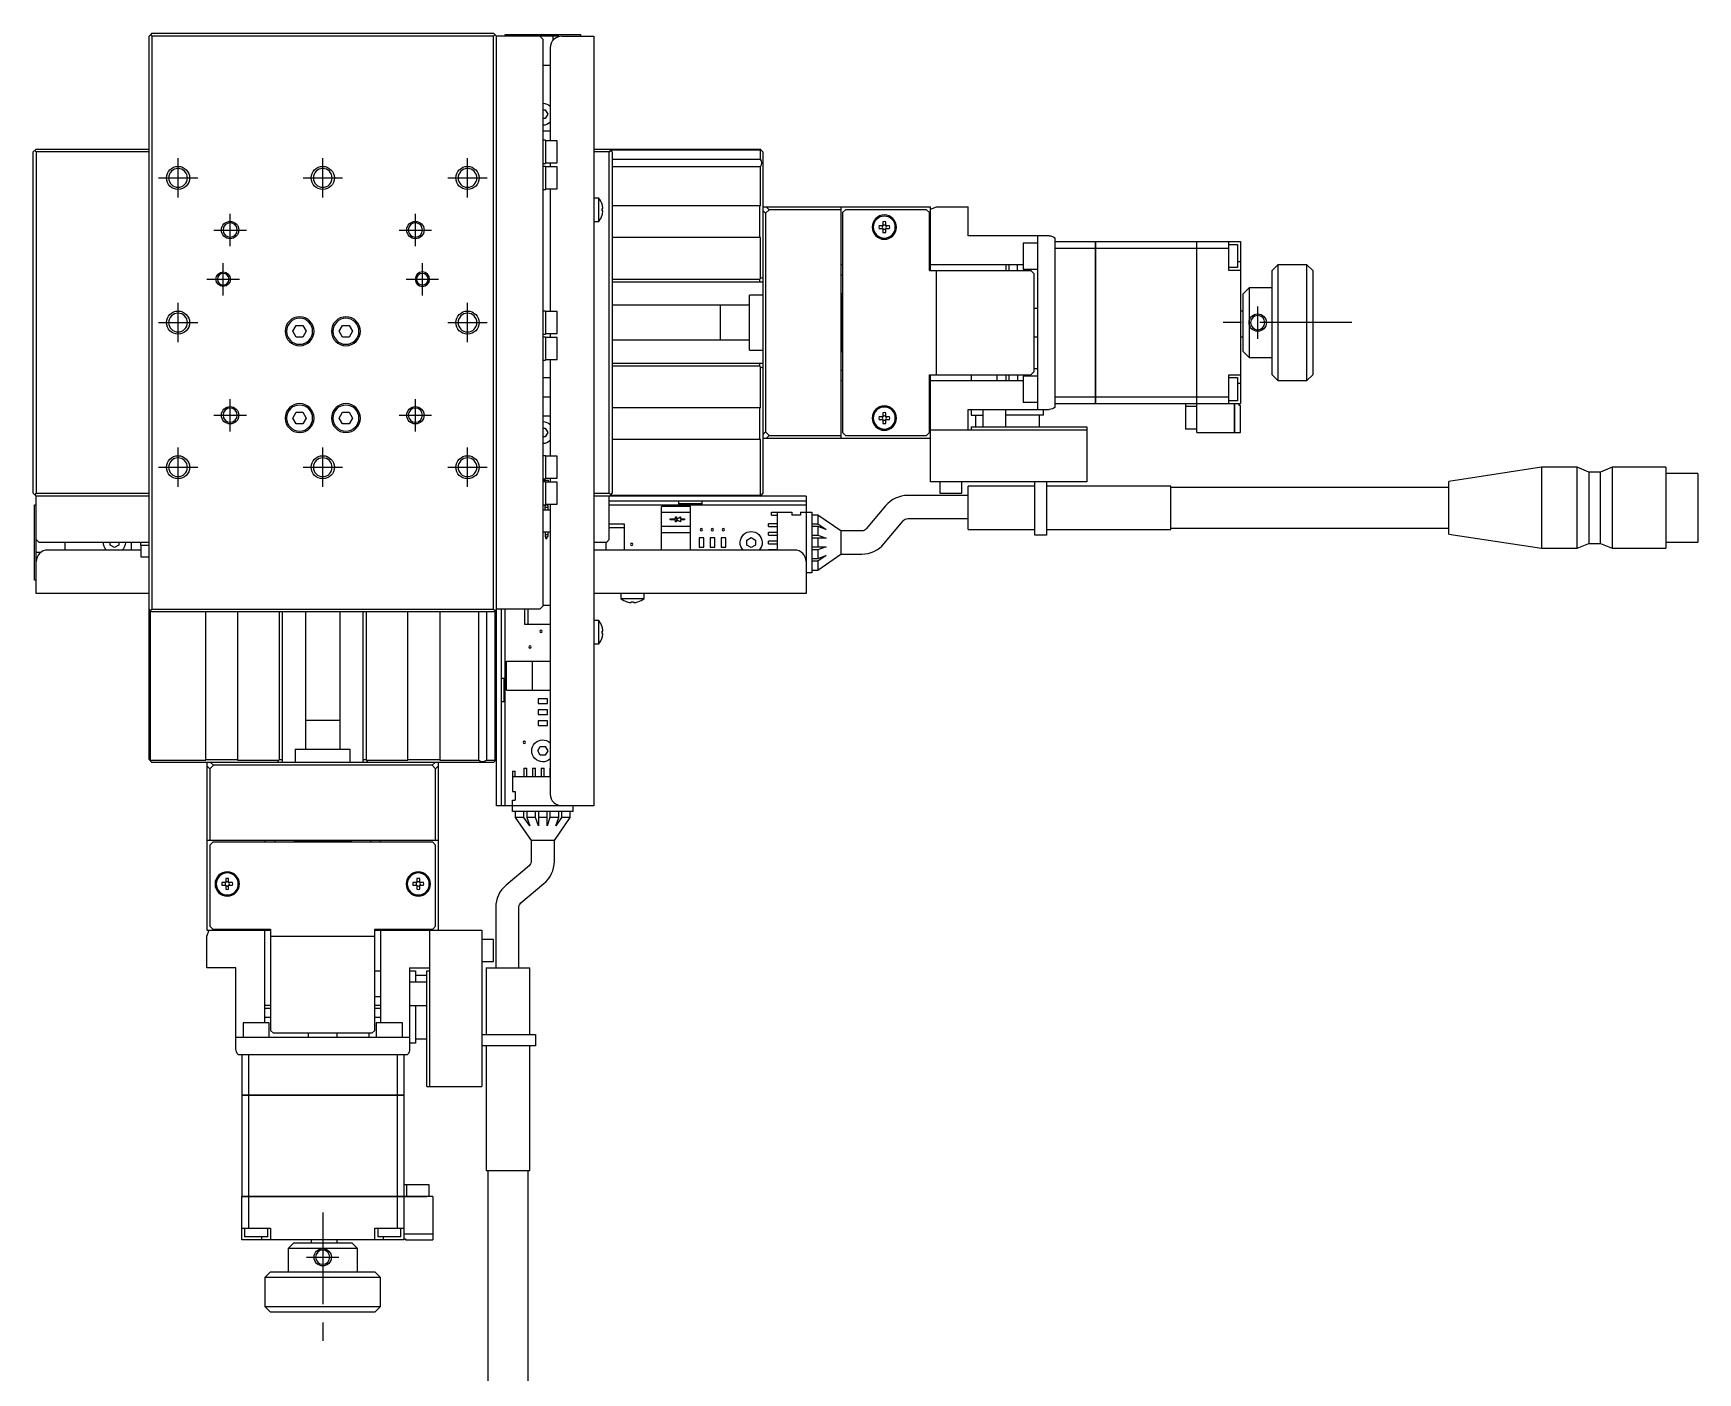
# Model space of a CAD drawing. Extents: x -3 to 453, y -8 to 381.
# Drawn here: x 165.9 to 453.4, y 149.7 to 381.2 of the extents above; entities that cross this region are included whole.
import ezdxf

# ---------------------------------------------------------------- set-up
doc = ezdxf.new("R2010")
doc.units = 0
doc.header["$LTSCALE"] = 0.5
doc.linetypes.add('CENTER', pattern=[50.8, 31.75, -6.35, 6.35, -6.35])
for name, color, linetype in [('MSM_CENTER', 1, 'CENTER'), ('MSM_CONTINUOUS', 7, 'CONTINUOUS'), ('MSM_NARROW', 5, 'CONTINUOUS')]:
    doc.layers.add(name, color=color, linetype=linetype)

msp = doc.modelspace()

# ---------------------------------------------------------------- linework, layer by layer
at = {"layer": 'MSM_CENTER'}
for p, q in [((190.87, 352.81), (190.87, 359.61)), ((215.87, 352.81), (215.87, 359.61)), ((240.87, 352.81), (240.87, 359.61)), ((187.47, 356.21), (194.27, 356.21)), ((212.47, 356.21), (219.27, 356.21)), ((237.47, 356.21), (244.27, 356.21)), ((199.87, 344.41), (199.87, 350.01)), ((231.87, 344.41), (231.87, 350.01)), ((197.07, 347.21), (202.67, 347.21)), ((229.07, 347.21), (234.67, 347.21)), ((198.67, 335.91), (198.67, 341.51)), ((233.07, 335.91), (233.07, 341.51)), ((195.87, 338.71), (201.47, 338.71)), ((230.27, 338.71), (235.87, 338.71)), ((190.87, 327.81), (190.87, 334.61)), ((240.87, 327.81), (240.87, 334.61)), ((377.37, 328.41), (377.37, 334.01)), ((187.47, 331.21), (194.27, 331.21)), ((237.47, 331.21), (244.27, 331.21)), ((393.62, 331.21), (368.62, 331.21)), ((199.87, 312.41), (199.87, 318.01)), ((231.87, 312.41), (231.87, 318.01)), ((197.07, 315.21), (202.67, 315.21)), ((229.07, 315.21), (234.67, 315.21)), ((190.87, 302.81), (190.87, 309.61)), ((215.87, 302.81), (215.87, 309.61)), ((240.87, 302.81), (240.87, 309.61)), ((187.47, 306.21), (194.27, 306.21)), ((212.47, 306.21), (219.27, 306.21)), ((237.47, 306.21), (244.27, 306.21)), ((215.87, 177.46), (215.87, 153.46)), ((213.07, 169.71), (218.67, 169.71))]:
    msp.add_line(p, q, dxfattribs=at)
at = {"layer": 'MSM_CONTINUOUS'}
for p, q in [((186.12, 380.96), (185.87, 380.71)), ((185.87, 255.71), (185.87, 380.71)), ((186.37, 381.21), (186.12, 380.96)), ((186.37, 380.71), (186.12, 380.96)), ((186.37, 381.21), (245.37, 381.21)), ((186.37, 380.71), (186.37, 281.71)), ((245.37, 380.71), (186.37, 380.71)), ((245.87, 380.71), (245.37, 381.21)), ((245.62, 380.96), (245.37, 380.71)), ((245.37, 281.71), (245.37, 380.71)), ((256.62, 380.71), (245.87, 380.71)), ((245.87, 247.71), (245.87, 380.71)), ((247.37, 380.71), (247.37, 381.01)), ((247.37, 381.01), (260.37, 381.01)), ((253.87, 380.21), (253.37, 380.71)), ((253.87, 380.21), (253.87, 282.21)), ((255.62, 380.71), (255.62, 379.97)), ((256.62, 380.63), (256.62, 380.71)), ((257.17, 380.71), (262.67, 380.71)), ((260.37, 381.01), (260.37, 380.71)), ((262.67, 380.71), (262.67, 247.71)), ((255.17, 378.71), (255.17, 362.61)), ((253.87, 375.71), (255.17, 375.71)), ((253.87, 367.96), (254.3, 367.96)), ((254.3, 366.46), (253.87, 366.46)), ((254.3, 367.96), (254.73, 367.21)), ((254.73, 367.21), (254.3, 366.46)), ((255.17, 364.31), (253.87, 364.31)), ((254.37, 362.71), (253.87, 362.71)), ((254.37, 362.71), (254.37, 358.71)), ((256.37, 362.61), (254.37, 362.61)), ((256.37, 358.81), (256.37, 362.61)), ((166.37, 361.21), (165.87, 360.71)), ((165.87, 301.71), (165.87, 360.71)), ((166.12, 360.96), (166.37, 360.71)), ((166.37, 361.21), (185.87, 361.21)), ((166.37, 360.71), (166.37, 301.71)), ((185.87, 360.71), (166.37, 360.71)), ((262.67, 361.21), (291.37, 361.21)), ((265.37, 360.71), (262.67, 360.71)), ((265.87, 360.71), (265.37, 361.21)), ((265.37, 360.71), (265.62, 360.96)), ((265.37, 301.71), (265.37, 360.71)), ((291.47, 361.01), (265.57, 361.01)), ((265.87, 360.71), (265.87, 301.71)), ((265.87, 359.47), (291.47, 359.47)), ((291.52, 361.06), (291.37, 361.21)), ((291.47, 361.01), (291.52, 361.06)), ((291.47, 359.47), (291.47, 361.01)), ((291.52, 361.06), (291.87, 360.71)), ((291.87, 360.71), (291.87, 301.71)), ((253.87, 358.71), (254.37, 358.71)), ((254.37, 358.21), (253.87, 358.21)), ((254.37, 358.81), (256.37, 358.81)), ((254.37, 358.21), (254.37, 354.21)), ((256.37, 358.11), (254.37, 358.11)), ((255.17, 358.81), (255.17, 358.11)), ((256.37, 354.31), (256.37, 358.11)), ((291.47, 358.15), (265.87, 358.15)), ((291.47, 351.41), (291.47, 358.15)), ((253.87, 354.21), (254.37, 354.21)), ((254.37, 354.31), (256.37, 354.31)), ((255.17, 354.31), (255.17, 333.11)), ((263.57, 352.71), (262.67, 352.71)), ((263.57, 348.71), (263.57, 352.71)), ((264.12, 351.64), (264.12, 351.66)), ((264.12, 350.91), (264.26, 350.91)), ((264.12, 350.51), (264.12, 350.91)), ((291.47, 351.41), (265.87, 351.41)), ((291.37, 345.91), (291.37, 351.41)), ((291.87, 351.21), (320.87, 351.21)), ((292.48, 351.21), (292.98, 350.71)), ((305.37, 351.21), (305.37, 311.21)), ((320.87, 350.83), (321.87, 351.21)), ((320.87, 340.21), (320.87, 351.21)), ((321.87, 351.21), (327.37, 351.21)), ((327.37, 346.21), (327.37, 351.21)), ((262.67, 348.71), (263.57, 348.71)), ((264.26, 350.51), (264.12, 350.51)), ((264.12, 349.76), (264.12, 349.78)), ((292.37, 350.1), (291.87, 350.6)), ((292.98, 350.71), (292.37, 350.1)), ((292.37, 350.1), (292.37, 312.32)), ((305.37, 350.71), (292.98, 350.71)), ((306.17, 350.71), (305.67, 350.21)), ((305.67, 350.21), (305.67, 312.21)), ((320.17, 350.71), (306.17, 350.71)), ((312.63, 347.95), (311.95, 347.95)), ((312.63, 348.63), (312.63, 347.95)), ((313.11, 347.95), (313.11, 348.63)), ((313.79, 347.95), (313.11, 347.95)), ((320.67, 350.21), (320.17, 350.71)), ((320.67, 340.21), (320.67, 350.21)), ((291.47, 345.91), (265.87, 345.91)), ((291.47, 338.85), (291.47, 345.91)), ((311.95, 347.47), (312.63, 347.47)), ((312.63, 347.47), (312.63, 346.79)), ((313.11, 346.79), (313.11, 347.47)), ((313.11, 347.47), (313.79, 347.47)), ((341.37, 346.21), (327.37, 346.21)), ((339.37, 316.21), (339.37, 346.21)), ((342.37, 316.59), (342.37, 345.83)), ((342.37, 345.21), (349.36, 345.21)), ((349.36, 317.21), (349.36, 345.21)), ((349.37, 345.2), (349.36, 345.2)), ((349.37, 345.21), (366.86, 345.21)), ((349.37, 345.21), (349.37, 317.21)), ((366.86, 313.21), (366.86, 345.21)), ((366.87, 345.2), (366.86, 345.2)), ((366.87, 345.21), (374.37, 345.21)), ((366.87, 312.21), (366.87, 345.21)), ((372.37, 340.21), (372.37, 345.21)), ((374.37, 345.21), (374.37, 317.21)), ((336.87, 344.96), (336.87, 340.46)), ((339.37, 344.96), (336.87, 344.96)), ((342.37, 344.05), (349.36, 344.05)), ((349.37, 344.05), (349.36, 344.05)), ((349.37, 344.05), (366.86, 344.05)), ((366.87, 344.05), (366.86, 344.05)), ((366.87, 344.05), (372.37, 344.05)), ((372.37, 344.71), (373.87, 344.71)), ((373.87, 344.71), (373.87, 340.71)), ((305.67, 341.21), (305.37, 341.21)), ((305.37, 339.46), (305.67, 339.46)), ((336.87, 341.21), (320.67, 341.21)), ((320.67, 340.21), (338.17, 340.21)), ((321.87, 322.21), (321.87, 340.21)), ((333.87, 341.21), (333.87, 340.21)), ((334.37, 341.21), (334.37, 340.21)), ((335.87, 340.21), (335.87, 341.21)), ((336.87, 340.46), (339.37, 340.46)), ((338.67, 339.71), (338.17, 340.21)), ((338.67, 339.71), (338.67, 322.71)), ((373.87, 340.71), (372.37, 340.71)), ((374.37, 340.21), (372.37, 340.21)), ((374.37, 341.71), (373.87, 341.71)), ((380.87, 341.21), (379.87, 340.21)), ((379.87, 322.21), (379.87, 340.21)), ((380.87, 341.21), (380.87, 321.21)), ((385.87, 341.21), (380.87, 341.21)), ((385.87, 321.21), (385.87, 341.21)), ((386.87, 340.21), (385.87, 341.21)), ((386.87, 340.21), (386.87, 322.21)), ((265.87, 338.71), (291.37, 338.71)), ((291.87, 338.21), (265.87, 338.21)), ((291.37, 338.71), (291.47, 338.85)), ((291.37, 338.21), (291.37, 338.71)), ((291.87, 339.02), (291.47, 338.85)), ((374.87, 336.21), (375.87, 337.21)), ((375.87, 337.21), (375.87, 325.21)), ((379.87, 337.21), (375.87, 337.21)), ((289.57, 334.21), (265.87, 334.21)), ((284.57, 328.21), (284.57, 334.21)), ((289.57, 326.46), (289.57, 335.96)), ((291.87, 335.96), (289.57, 335.96)), ((305.57, 336.21), (305.37, 336.01)), ((305.57, 336.21), (305.57, 326.21)), ((305.67, 336.21), (305.57, 336.21)), ((338.67, 333.71), (339.37, 333.71)), ((374.87, 326.21), (374.87, 336.21)), ((210.71, 329.71), (211.29, 330.71)), ((211.29, 330.71), (212.45, 330.71)), ((212.45, 330.71), (213.02, 329.71)), ((218.71, 329.71), (219.29, 330.71)), ((219.29, 330.71), (220.45, 330.71)), ((220.45, 330.71), (221.02, 329.71)), ((254.37, 333.21), (253.87, 333.21)), ((254.37, 333.21), (254.37, 329.21)), ((256.37, 333.11), (254.37, 333.11)), ((256.37, 329.31), (256.37, 333.11)), ((374.87, 333.21), (374.37, 333.21)), ((211.29, 328.71), (210.71, 329.71)), ((212.45, 328.71), (211.29, 328.71)), ((213.02, 329.71), (212.45, 328.71)), ((219.29, 328.71), (218.71, 329.71)), ((220.45, 328.71), (219.29, 328.71)), ((221.02, 329.71), (220.45, 328.71)), ((253.87, 329.21), (254.37, 329.21)), ((254.37, 328.71), (253.87, 328.71)), ((254.37, 329.31), (256.37, 329.31)), ((254.37, 328.71), (254.37, 324.71)), ((256.37, 328.61), (254.37, 328.61)), ((255.17, 329.31), (255.17, 328.61)), ((256.37, 324.81), (256.37, 328.61)), ((265.87, 328.21), (289.57, 328.21)), ((339.37, 328.71), (338.67, 328.71)), ((374.87, 328.71), (374.37, 328.71)), ((289.57, 326.46), (291.87, 326.46)), ((305.37, 326.41), (305.57, 326.21)), ((305.57, 326.21), (305.67, 326.21)), ((375.87, 325.21), (374.87, 326.21)), ((375.87, 325.21), (379.87, 325.21)), ((253.87, 324.71), (254.37, 324.71)), ((254.37, 324.81), (256.37, 324.81)), ((255.17, 324.81), (255.17, 308.11)), ((265.87, 324.21), (291.87, 324.21)), ((291.37, 323.71), (265.87, 323.71)), ((291.37, 323.71), (291.37, 324.21)), ((291.47, 323.57), (291.37, 323.71)), ((291.47, 316.51), (291.47, 323.57)), ((291.47, 323.57), (291.87, 323.4)), ((305.67, 322.96), (305.37, 322.96)), ((320.67, 312.21), (320.67, 322.21)), ((320.67, 322.21), (338.17, 322.21)), ((320.87, 303.71), (320.87, 322.21)), ((327.87, 322.21), (327.87, 321.21)), ((332.37, 321.21), (332.37, 322.21)), ((333.87, 322.21), (333.87, 321.21)), ((334.37, 322.21), (334.37, 321.21)), ((335.87, 322.21), (335.87, 321.21)), ((338.17, 322.21), (338.67, 322.71)), ((339.37, 323.21), (338.67, 323.21)), ((372.37, 322.21), (374.37, 322.21)), ((372.37, 317.21), (372.37, 322.21)), ((379.87, 322.21), (380.87, 321.21)), ((385.87, 321.21), (386.87, 322.21)), ((253.87, 321.71), (255.17, 321.71)), ((305.37, 321.21), (305.67, 321.21)), ((320.67, 321.21), (336.87, 321.21)), ((336.87, 321.96), (336.87, 317.46)), ((339.37, 321.96), (336.87, 321.96)), ((372.37, 321.71), (373.87, 321.71)), ((373.87, 321.71), (373.87, 317.71)), ((374.37, 320.71), (373.87, 320.71)), ((380.87, 321.21), (385.87, 321.21)), ((255.17, 318.31), (253.87, 318.31)), ((291.47, 316.51), (265.87, 316.51)), ((291.37, 311.01), (291.37, 316.51)), ((336.87, 317.46), (339.37, 317.46)), ((342.37, 318.36), (349.36, 318.36)), ((342.37, 317.21), (349.36, 317.21)), ((349.37, 318.37), (349.36, 318.37)), ((349.37, 317.22), (349.36, 317.22)), ((349.37, 318.36), (366.86, 318.36)), ((349.37, 317.21), (366.86, 317.21)), ((364.87, 317.21), (364.87, 312.81)), ((366.86, 316.71), (364.87, 316.71)), ((366.87, 318.37), (366.86, 318.37)), ((366.87, 317.22), (366.86, 317.22)), ((366.86, 316.91), (366.87, 316.91)), ((366.87, 318.36), (372.37, 318.36)), ((366.87, 317.21), (374.37, 317.21)), ((373.87, 317.71), (372.37, 317.71)), ((373.36, 312.21), (373.36, 317.21)), ((373.37, 317.21), (373.37, 312.21)), ((374.17, 316.91), (374.17, 317.21)), ((374.37, 316.91), (374.17, 316.91)), ((374.37, 312.21), (374.37, 316.91)), ((210.71, 314.71), (211.29, 315.71)), ((211.29, 313.71), (210.71, 314.71)), ((211.29, 315.71), (212.45, 315.71)), ((212.45, 313.71), (211.29, 313.71)), ((212.45, 315.71), (213.02, 314.71)), ((213.02, 314.71), (212.45, 313.71)), ((218.71, 314.71), (219.29, 315.71)), ((219.29, 313.71), (218.71, 314.71)), ((219.29, 315.71), (220.45, 315.71)), ((220.45, 313.71), (219.29, 313.71)), ((220.45, 315.71), (221.02, 314.71)), ((221.02, 314.71), (220.45, 313.71)), ((253.87, 315.11), (255.17, 315.11)), ((312.63, 314.95), (311.95, 314.95)), ((311.95, 314.47), (312.63, 314.47)), ((312.63, 315.63), (312.63, 314.95)), ((312.63, 314.47), (312.63, 313.79)), ((313.11, 314.95), (313.11, 315.63)), ((313.79, 314.95), (313.11, 314.95)), ((313.11, 314.47), (313.79, 314.47)), ((313.11, 313.79), (313.11, 314.47)), ((327.37, 312.71), (327.37, 316.21)), ((327.37, 316.21), (341.37, 316.21)), ((327.87, 316.21), (327.87, 315.21)), ((327.87, 315.21), (329.87, 315.21)), ((328.62, 315.21), (328.62, 313.21)), ((329.87, 316.21), (329.87, 313.21)), ((333.87, 313.21), (333.87, 316.21)), ((340.37, 315.21), (333.87, 315.21)), ((339.62, 315.21), (339.62, 313.21)), ((340.37, 315.21), (340.37, 316.21)), ((366.86, 315.81), (366.87, 315.81)), ((253.87, 312.96), (254.3, 312.96)), ((254.3, 311.46), (253.87, 311.46)), ((254.3, 312.96), (254.73, 312.21)), ((254.73, 312.21), (254.3, 311.46)), ((291.47, 311.01), (265.87, 311.01)), ((291.47, 301.41), (291.47, 311.01)), ((291.87, 311.82), (292.37, 312.32)), ((320.87, 311.21), (291.87, 311.21)), ((292.37, 312.32), (292.98, 311.71)), ((292.98, 311.71), (292.48, 311.21)), ((292.98, 311.71), (305.37, 311.71)), ((305.67, 312.21), (306.17, 311.71)), ((306.17, 311.71), (320.17, 311.71)), ((320.17, 311.71), (320.67, 312.21)), ((320.87, 312.71), (347.87, 312.71)), ((327.87, 313.21), (327.87, 312.71)), ((327.87, 313.21), (347.87, 313.21)), ((347.87, 313.21), (347.87, 303.71)), ((366.87, 312.81), (364.87, 312.81)), ((366.87, 313.21), (366.86, 313.21)), ((366.87, 312.21), (373.36, 312.21)), ((373.37, 312.22), (373.36, 312.22)), ((373.37, 312.21), (374.37, 312.21)), ((254.37, 308.21), (253.87, 308.21)), ((254.37, 308.21), (254.37, 304.21)), ((256.37, 308.11), (254.37, 308.11)), ((256.37, 304.31), (256.37, 308.11)), ((426.37, 306.21), (410.37, 303.78)), ((426.37, 306.21), (426.37, 292.21)), ((432.57, 306.21), (426.37, 306.21)), ((432.57, 292.21), (432.57, 306.21)), ((434.57, 305.36), (432.57, 306.21)), ((434.57, 305.36), (434.57, 293.06)), ((436.57, 305.36), (434.57, 305.36)), ((438.57, 306.21), (436.57, 305.36)), ((436.57, 293.06), (436.57, 305.36)), ((438.57, 306.21), (438.57, 292.21)), ((447.87, 306.21), (438.57, 306.21)), ((447.87, 306.21), (447.87, 292.21)), ((453.37, 305.16), (447.87, 305.16)), ((453.37, 305.16), (453.37, 293.26)), ((253.87, 304.21), (254.37, 304.21)), ((254.87, 303.9), (253.87, 303.9)), ((254.37, 303.71), (253.87, 303.71)), ((254.37, 304.31), (256.37, 304.31)), ((254.37, 303.71), (254.37, 299.71)), ((256.37, 303.61), (254.37, 303.61)), ((254.87, 303.61), (254.87, 303.9)), ((255.17, 304.31), (255.17, 303.61)), ((256.37, 299.81), (256.37, 303.61)), ((347.87, 303.71), (320.87, 303.71)), ((322.47, 303.71), (322.47, 301.71)), ((326.27, 301.71), (326.27, 303.71)), ((327.37, 295.46), (327.37, 302.96)), ((338.87, 302.96), (327.37, 302.96)), ((338.87, 294.46), (338.87, 303.71)), ((340.87, 303.71), (340.87, 294.46)), ((362.37, 302.96), (340.87, 302.96)), ((362.37, 295.46), (362.37, 302.96)), ((410.37, 302.71), (362.37, 302.71)), ((410.37, 294.64), (410.37, 303.78)), ((165.87, 301.71), (166.12, 301.46)), ((166.07, 299.71), (166.37, 299.71)), ((166.07, 286.71), (166.07, 299.71)), ((166.37, 301.71), (166.12, 301.46)), ((166.12, 301.46), (166.37, 301.21)), ((166.37, 301.71), (185.87, 301.71)), ((185.87, 301.21), (166.37, 301.21)), ((166.37, 284.41), (166.37, 301.21)), ((253.87, 299.71), (254.37, 299.71)), ((254.29, 299.6), (254.4, 299.67)), ((254.29, 298.87), (254.29, 299.6)), ((254.29, 299.31), (254.72, 299.31)), ((254.37, 299.81), (256.37, 299.81)), ((254.4, 299.67), (254.4, 299.81)), ((254.6, 299.81), (254.6, 299.67)), ((254.6, 299.67), (254.72, 299.6)), ((254.72, 299.6), (254.72, 298.87)), ((255.17, 299.81), (255.17, 249.71)), ((262.67, 301.71), (265.37, 301.71)), ((299.37, 301.21), (262.67, 301.21)), ((265.62, 301.46), (265.37, 301.71)), ((265.37, 301.21), (265.62, 301.46)), ((265.37, 293.71), (265.37, 301.21)), ((265.37, 300.41), (299.37, 300.41)), ((265.37, 299.71), (299.37, 299.71)), ((265.57, 301.41), (291.47, 301.41)), ((265.62, 301.46), (265.87, 301.71)), ((279.37, 299.46), (274.37, 299.46)), ((274.37, 291.91), (274.37, 299.46)), ((277.37, 299.71), (277.37, 300.41)), ((281.37, 299.91), (277.37, 299.91)), ((279.37, 291.91), (279.37, 299.46)), ((281.37, 300.41), (281.37, 299.71)), ((291.37, 301.21), (291.52, 301.36)), ((291.52, 301.36), (291.47, 301.41)), ((291.87, 301.71), (291.52, 301.36)), ((299.37, 301.21), (299.37, 284.41)), ((313.08, 299.55), (309.74, 295.57)), ((327.37, 301.34), (316.91, 301.34)), ((322.47, 301.71), (326.27, 301.71)), ((253.87, 298.87), (255.17, 298.87)), ((267.97, 296.36), (265.37, 296.36)), ((267.97, 291.91), (267.97, 296.36)), ((274.37, 298.46), (279.37, 298.46)), ((275.87, 297.28), (276.82, 297.28)), ((275.87, 297.13), (275.87, 297.28)), ((276.82, 297.13), (275.87, 297.13)), ((276.82, 297.28), (276.82, 297.66)), ((276.82, 297.66), (276.97, 297.66)), ((276.82, 296.76), (276.82, 297.13)), ((276.97, 296.76), (276.82, 296.76)), ((276.97, 297.27), (277.65, 297.66)), ((276.97, 297.66), (276.97, 297.27)), ((276.97, 297.15), (276.97, 296.76)), ((277.65, 296.76), (276.97, 297.15)), ((277.65, 297.66), (277.65, 297.28)), ((277.65, 297.28), (278.35, 297.28)), ((278.35, 297.13), (277.65, 297.13)), ((277.65, 297.13), (277.65, 296.76)), ((278.35, 297.28), (278.35, 297.13)), ((292.87, 295.96), (292.87, 296.46)), ((294.37, 296.46), (292.87, 296.46)), ((293.37, 297.96), (293.37, 298.46)), ((293.37, 298.46), (296.87, 298.46)), ((293.37, 297.96), (294.37, 297.96)), ((294.37, 298.46), (294.37, 291.91)), ((296.87, 298.46), (296.87, 297.96)), ((298.37, 297.96), (296.87, 297.96)), ((298.37, 298.46), (298.37, 297.96)), ((298.37, 298.46), (300.37, 298.46)), ((300.37, 298.46), (300.37, 287.96)), ((301.37, 297.96), (300.37, 297.96)), ((300.37, 296.46), (301.37, 296.46)), ((301.37, 297.96), (301.37, 296.46)), ((305.37, 295.21), (301.37, 297.96)), ((301.37, 296.46), (302.82, 295.46)), ((312.8, 292.99), (316.14, 296.98)), ((316.91, 297.34), (327.37, 297.34)), ((166.37, 293.71), (166.87, 293.21)), ((255.17, 294.97), (253.87, 294.97)), ((254.29, 294.97), (254.29, 294.24)), ((254.72, 294.53), (254.29, 294.53)), ((254.4, 294.17), (254.29, 294.24)), ((254.4, 293.92), (254.4, 294.17)), ((254.4, 293.92), (254.6, 293.92)), ((254.72, 294.24), (254.6, 294.17)), ((254.6, 294.17), (254.6, 293.92)), ((254.72, 294.97), (254.72, 294.24)), ((264.87, 293.21), (265.37, 293.71)), ((267.97, 295.76), (265.37, 295.76)), ((279.37, 295.96), (274.37, 295.96)), ((274.37, 294.96), (279.37, 294.96)), ((281.67, 294.01), (280.87, 294.01)), ((280.87, 294.01), (280.87, 292.41)), ((281.67, 292.41), (281.67, 294.01)), ((283.58, 294.01), (282.78, 294.01)), ((282.78, 294.01), (282.78, 292.41)), ((283.58, 292.41), (283.58, 294.01)), ((284.68, 294.01), (284.68, 292.41)), ((285.48, 294.01), (284.68, 294.01)), ((285.48, 292.41), (285.48, 294.01)), ((289.12, 293.64), (289.87, 294.07)), ((289.12, 292.78), (289.12, 293.64)), ((289.87, 294.07), (290.62, 293.64)), ((290.62, 293.64), (290.62, 292.78)), ((292.87, 295.96), (294.37, 295.96)), ((292.87, 294.46), (292.87, 294.96)), ((294.37, 294.96), (292.87, 294.96)), ((292.87, 294.46), (294.37, 294.46)), ((292.87, 292.96), (292.87, 293.46)), ((294.37, 293.46), (292.87, 293.46)), ((301.37, 295.96), (300.37, 295.96)), ((300.37, 294.46), (301.37, 294.46)), ((302.82, 293.96), (300.37, 293.96)), ((301.37, 295.96), (301.37, 294.46)), ((302.82, 295.46), (301.37, 295.96)), ((301.37, 294.46), (302.82, 293.96)), ((301.37, 293.96), (301.37, 292.46)), ((305.37, 295.21), (305.37, 291.21)), ((308.97, 295.21), (305.37, 295.21)), ((327.37, 295.46), (338.87, 295.46)), ((340.87, 294.46), (338.87, 294.46)), ((340.87, 295.46), (362.37, 295.46)), ((362.37, 295.71), (410.37, 295.71)), ((410.37, 294.64), (426.37, 292.21)), ((447.87, 293.26), (453.37, 293.26)), ((167.1, 291.46), (166.37, 291.46)), ((185.87, 293.21), (166.87, 293.21)), ((184.47, 291.91), (168.37, 291.91)), ((171.37, 291.91), (171.37, 293.21)), ((179.12, 292.78), (179.12, 293.21)), ((179.87, 292.34), (179.12, 292.78)), ((180.62, 292.78), (179.87, 292.34)), ((180.62, 293.21), (180.62, 292.78)), ((182.77, 293.21), (182.77, 291.91)), ((184.37, 293.21), (184.37, 292.71)), ((185.87, 292.71), (184.37, 292.71)), ((184.47, 292.71), (184.47, 290.71)), ((184.47, 290.71), (185.87, 290.71)), ((264.87, 293.21), (262.67, 293.21)), ((297.37, 291.91), (262.67, 291.91)), ((264.77, 293.21), (264.77, 291.91)), ((280.87, 292.41), (281.67, 292.41)), ((282.78, 292.41), (283.58, 292.41)), ((284.68, 292.41), (285.48, 292.41)), ((289.87, 292.34), (289.12, 292.78)), ((290.62, 292.78), (289.87, 292.34)), ((292.87, 292.96), (294.37, 292.96)), ((292.87, 291.91), (292.87, 291.96)), ((294.37, 291.96), (292.87, 291.96)), ((300.37, 292.46), (302.82, 292.46)), ((301.37, 291.96), (300.37, 291.96)), ((300.37, 290.46), (301.37, 290.46)), ((302.82, 292.46), (301.37, 291.96)), ((301.37, 291.96), (301.37, 290.46)), ((301.37, 288.46), (305.37, 291.21)), ((301.37, 290.46), (302.82, 290.96)), ((302.82, 290.96), (301.37, 289.96)), ((305.37, 291.21), (308.97, 291.21)), ((426.37, 292.21), (432.57, 292.21)), ((432.57, 292.21), (434.57, 293.06)), ((434.57, 293.06), (436.57, 293.06)), ((436.57, 293.06), (438.57, 292.21)), ((438.57, 292.21), (447.87, 292.21)), ((300.37, 287.96), (299.37, 287.96)), ((301.37, 289.96), (300.37, 289.96)), ((300.37, 288.46), (301.37, 288.46)), ((301.37, 289.96), (301.37, 288.46)), ((166.37, 286.71), (166.07, 286.71)), ((185.87, 284.41), (166.37, 284.41)), ((253.37, 281.71), (253.87, 282.21)), ((255.17, 282.31), (253.87, 282.31)), ((299.37, 284.41), (262.67, 284.41)), ((267.37, 284.41), (267.37, 283.51)), ((267.37, 283.51), (271.37, 283.51)), ((268.42, 282.95), (268.44, 282.95)), ((269.17, 282.95), (269.57, 282.95)), ((269.17, 282.82), (269.17, 282.95)), ((269.57, 282.95), (269.57, 282.82)), ((270.3, 282.95), (270.32, 282.95)), ((271.37, 283.51), (271.37, 284.41)), ((185.87, 281.71), (186.37, 281.21)), ((186.07, 281.51), (186.07, 255.61)), ((186.12, 281.46), (186.37, 281.71)), ((186.37, 281.71), (245.37, 281.71)), ((245.37, 281.21), (186.37, 281.21)), ((195.67, 255.61), (195.67, 281.21)), ((201.17, 281.21), (201.17, 255.61)), ((208.37, 255.71), (208.37, 281.21)), ((208.87, 281.21), (208.87, 255.21)), ((212.87, 281.21), (212.87, 257.51)), ((218.87, 257.51), (218.87, 281.21)), ((222.87, 255.21), (222.87, 281.21)), ((223.37, 281.21), (223.37, 255.71)), ((230.57, 255.61), (230.57, 281.21)), ((236.07, 281.21), (236.07, 255.61)), ((242.81, 255.61), (242.81, 281.21)), ((244.13, 281.21), (244.13, 255.61)), ((245.37, 281.71), (245.62, 281.46)), ((245.37, 281.21), (245.87, 281.71)), ((245.67, 255.61), (245.67, 281.51)), ((253.37, 281.71), (245.87, 281.71)), ((246.67, 281.71), (246.67, 247.71)), ((247.37, 247.71), (247.37, 281.71)), ((250.72, 281.71), (250.72, 279.11)), ((250.72, 279.11), (255.17, 279.11)), ((251.32, 281.71), (251.32, 279.11)), ((263.57, 279.71), (262.67, 279.71)), ((263.57, 275.71), (263.57, 279.71)), ((264.12, 278.64), (264.12, 278.66)), ((264.12, 277.91), (264.26, 277.91)), ((264.12, 277.51), (264.12, 277.91)), ((264.26, 277.51), (264.12, 277.51)), ((264.12, 276.76), (264.12, 276.78)), ((262.67, 275.71), (263.57, 275.71)), ((247.62, 267.71), (247.62, 272.71)), ((247.62, 272.71), (255.17, 272.71)), ((252.12, 267.71), (252.12, 272.71)), ((247.37, 269.71), (246.67, 269.71)), ((247.17, 269.71), (247.17, 265.71)), ((247.62, 267.71), (255.17, 267.71)), ((246.67, 265.71), (247.37, 265.71)), ((253.07, 266.21), (253.07, 265.41)), ((254.67, 266.21), (253.07, 266.21)), ((253.07, 265.41), (254.67, 265.41)), ((254.67, 265.41), (254.67, 266.21)), ((212.87, 262.51), (218.87, 262.51)), ((253.07, 264.3), (253.07, 263.5)), ((254.67, 264.3), (253.07, 264.3)), ((253.07, 263.5), (254.67, 263.5)), ((253.07, 262.4), (253.07, 261.6)), ((254.67, 262.4), (253.07, 262.4)), ((254.67, 263.5), (254.67, 264.3)), ((254.67, 261.6), (254.67, 262.4)), ((253.07, 261.6), (254.67, 261.6)), ((211.12, 257.51), (220.62, 257.51)), ((211.12, 257.51), (211.12, 255.21)), ((220.62, 255.21), (220.62, 257.51)), ((253, 257.21), (253.44, 257.96)), ((253.44, 256.46), (253, 257.21)), ((253.44, 257.96), (254.3, 257.96)), ((254.3, 256.46), (253.44, 256.46)), ((254.3, 257.96), (254.73, 257.21)), ((254.73, 257.21), (254.3, 256.46)), ((185.87, 255.71), (186.37, 255.21)), ((186.02, 255.56), (186.07, 255.61)), ((186.07, 255.61), (195.67, 255.61)), ((245.37, 255.21), (186.37, 255.21)), ((195.67, 255.71), (201.17, 255.71)), ((195.87, 255.21), (195.87, 226.21)), ((196.37, 254.1), (195.87, 254.6)), ((196.98, 254.71), (196.37, 254.1)), ((196.37, 254.1), (196.37, 241.71)), ((196.48, 255.21), (196.98, 254.71)), ((234.76, 254.71), (196.98, 254.71)), ((201.17, 255.61), (208.23, 255.61)), ((208.23, 255.61), (208.06, 255.21)), ((208.23, 255.61), (208.37, 255.71)), ((208.37, 255.71), (208.87, 255.71)), ((222.87, 255.71), (223.37, 255.71)), ((223.37, 255.71), (223.51, 255.61)), ((223.68, 255.21), (223.51, 255.61)), ((223.51, 255.61), (230.57, 255.61)), ((230.57, 255.71), (236.07, 255.71)), ((234.76, 254.71), (235.26, 255.21)), ((235.37, 254.1), (234.76, 254.71)), ((235.87, 254.6), (235.37, 254.1)), ((235.37, 241.71), (235.37, 254.1)), ((235.87, 226.21), (235.87, 255.21)), ((236.07, 255.61), (242.81, 255.61)), ((244.13, 255.61), (245.67, 255.61)), ((245.87, 255.71), (245.37, 255.21)), ((245.67, 255.61), (245.72, 255.56)), ((248.62, 253.71), (248.62, 250.21)), ((248.62, 253.71), (249.12, 253.71)), ((249.12, 252.71), (249.12, 253.71)), ((250.62, 254.21), (251.12, 254.21)), ((250.62, 254.21), (250.62, 252.71)), ((251.12, 252.71), (251.12, 254.21)), ((252.12, 254.21), (252.62, 254.21)), ((252.12, 254.21), (252.12, 252.71)), ((252.62, 252.71), (252.62, 254.21)), ((253.62, 254.21), (254.12, 254.21)), ((253.62, 254.21), (253.62, 252.71)), ((254.12, 252.71), (254.12, 254.21)), ((255.12, 254.21), (255.17, 254.21)), ((255.12, 254.21), (255.12, 252.71)), ((255.17, 252.71), (248.62, 252.71)), ((248.62, 250.21), (249.12, 250.21)), ((249.12, 250.21), (249.12, 248.71)), ((262.67, 247.71), (245.87, 247.71)), ((248.62, 246.71), (248.62, 248.71)), ((248.62, 248.71), (249.12, 248.71)), ((259.12, 246.71), (259.12, 247.71)), ((259.12, 246.71), (248.62, 246.71)), ((249.12, 246.71), (249.12, 245.71)), ((250.62, 245.71), (249.12, 245.71)), ((249.12, 245.71), (251.87, 241.71)), ((250.62, 245.71), (250.62, 246.71)), ((251.62, 244.25), (250.62, 245.71)), ((251.12, 246.71), (251.12, 245.71)), ((252.62, 245.71), (251.12, 245.71)), ((251.12, 245.71), (251.62, 244.25)), ((252.62, 245.71), (252.62, 246.71)), ((253.12, 244.25), (252.62, 245.71)), ((253.12, 246.71), (253.12, 244.25)), ((254.62, 245.71), (253.12, 245.71)), ((254.62, 244.25), (254.62, 246.71)), ((255.12, 245.71), (254.62, 244.25)), ((255.12, 246.71), (255.12, 245.71)), ((256.62, 245.71), (255.12, 245.71)), ((255.87, 241.71), (258.62, 245.71)), ((257.12, 245.71), (256.12, 244.25)), ((256.12, 244.25), (256.62, 245.71)), ((256.62, 245.71), (256.62, 246.71)), ((257.12, 246.71), (257.12, 245.71)), ((258.62, 245.71), (257.12, 245.71)), ((258.62, 245.71), (258.62, 246.71)), ((235.87, 241.71), (195.87, 241.71)), ((205.87, 241.71), (205.87, 241.41)), ((207.62, 241.41), (207.62, 241.71)), ((211.07, 241.71), (210.87, 241.51)), ((220.87, 241.51), (210.87, 241.51)), ((210.87, 241.51), (210.87, 241.41)), ((220.87, 241.51), (220.67, 241.71)), ((220.87, 241.41), (220.87, 241.51)), ((224.12, 241.71), (224.12, 241.41)), ((225.87, 241.41), (225.87, 241.71)), ((255.87, 241.71), (251.87, 241.71)), ((251.87, 241.71), (251.87, 238.11)), ((255.87, 238.11), (255.87, 241.71)), ((196.87, 241.41), (196.37, 240.91)), ((196.37, 240.91), (196.37, 226.91)), ((234.87, 241.41), (196.87, 241.41)), ((235.37, 240.91), (234.87, 241.41)), ((235.37, 226.91), (235.37, 240.91)), ((251.51, 237.34), (247.53, 234)), ((199.13, 234.45), (198.45, 234.45)), ((198.45, 233.97), (199.13, 233.97)), ((199.13, 235.13), (199.13, 234.45)), ((199.13, 233.97), (199.13, 233.29)), ((199.61, 234.45), (199.61, 235.13)), ((200.29, 234.45), (199.61, 234.45)), ((199.61, 233.97), (200.29, 233.97)), ((199.61, 233.29), (199.61, 233.97)), ((232.13, 234.45), (231.45, 234.45)), ((231.45, 233.97), (232.13, 233.97)), ((232.13, 235.13), (232.13, 234.45)), ((232.13, 233.97), (232.13, 233.29)), ((232.61, 234.45), (232.61, 235.13)), ((233.29, 234.45), (232.61, 234.45)), ((232.61, 233.29), (232.61, 233.97)), ((232.61, 233.97), (233.29, 233.97)), ((250.1, 230.93), (254.08, 234.28)), ((245.74, 230.17), (245.74, 219.71)), ((249.74, 219.71), (249.74, 230.17)), ((195.87, 225.21), (196.25, 226.21)), ((195.87, 226.21), (206.87, 226.21)), ((195.87, 219.71), (195.87, 225.21)), ((196.37, 226.91), (196.87, 226.41)), ((196.87, 226.41), (206.87, 226.41)), ((205.87, 210.21), (205.87, 226.41)), ((206.87, 226.41), (206.87, 208.91)), ((206.87, 225.21), (224.87, 225.21)), ((224.87, 208.91), (224.87, 226.41)), ((224.87, 226.41), (234.87, 226.41)), ((224.87, 226.21), (243.37, 226.21)), ((225.87, 226.41), (225.87, 210.21)), ((234.37, 199.21), (234.37, 226.21)), ((234.87, 226.41), (235.37, 226.91)), ((243.37, 226.21), (243.37, 199.21)), ((245.37, 224.61), (243.37, 224.61)), ((245.37, 220.81), (245.37, 224.61)), ((200.87, 219.71), (195.87, 219.71)), ((200.87, 205.71), (200.87, 219.71)), ((224.87, 219.21), (225.87, 219.21)), ((230.87, 219.71), (230.87, 205.71)), ((230.87, 219.71), (234.37, 219.71)), ((230.87, 219.21), (231.87, 219.21)), ((231.87, 219.21), (231.87, 217.21)), ((233.87, 199.21), (233.87, 219.21)), ((233.87, 219.21), (234.37, 219.21)), ((243.37, 220.81), (245.37, 220.81)), ((244.12, 219.71), (251.62, 219.71)), ((244.12, 219.71), (244.12, 208.21)), ((251.62, 208.21), (251.62, 219.71)), ((233.87, 217.21), (230.87, 217.21)), ((231.87, 218.46), (233.87, 218.46)), ((206.87, 213.21), (205.87, 213.21)), ((225.87, 214.71), (224.87, 214.71)), ((225.87, 213.21), (224.87, 213.21)), ((230.87, 213.21), (233.87, 213.21)), ((231.87, 213.21), (231.87, 206.71)), ((206.62, 210.21), (202.12, 210.21)), ((202.12, 210.21), (202.12, 207.71)), ((206.87, 212.71), (205.87, 212.71)), ((205.87, 211.21), (206.87, 211.21)), ((206.62, 207.71), (206.62, 210.21)), ((225.87, 212.71), (224.87, 212.71)), ((224.87, 211.21), (225.87, 211.21)), ((229.62, 210.21), (225.12, 210.21)), ((225.12, 210.21), (225.12, 207.71)), ((229.62, 207.71), (229.62, 210.21)), ((200.87, 207.71), (230.87, 207.71)), ((206.87, 208.91), (207.37, 208.41)), ((224.37, 208.41), (207.37, 208.41)), ((213.37, 208.41), (213.37, 207.71)), ((218.37, 207.71), (218.37, 208.41)), ((223.87, 207.71), (223.87, 208.41)), ((224.37, 208.41), (224.87, 208.91)), ((231.87, 207.46), (233.87, 207.46)), ((243.37, 208.21), (252.62, 208.21)), ((252.62, 208.21), (252.62, 206.21)), ((201.25, 204.71), (230.49, 204.71)), ((201.87, 204.71), (201.87, 197.72)), ((203.02, 204.71), (203.02, 197.72)), ((228.71, 204.71), (228.71, 197.72)), ((229.87, 204.71), (229.87, 197.72)), ((231.87, 206.71), (230.87, 206.71)), ((252.62, 206.21), (243.37, 206.21)), ((244.12, 206.21), (244.12, 184.71)), ((251.62, 184.71), (251.62, 206.21)), ((233.87, 199.21), (243.37, 199.21)), ((201.87, 197.72), (229.87, 197.72)), ((201.87, 197.71), (201.87, 180.22)), ((229.87, 197.71), (201.87, 197.71)), ((201.88, 197.71), (201.88, 197.72)), ((203.02, 197.71), (203.02, 180.22)), ((203.03, 197.71), (203.03, 197.72)), ((228.71, 197.71), (228.71, 197.72)), ((228.71, 197.71), (228.71, 180.22)), ((229.86, 197.71), (229.86, 197.72)), ((229.87, 197.71), (229.87, 180.22)), ((244.12, 184.71), (251.62, 184.71)), ((244.37, 184.71), (244.37, 136.71)), ((251.37, 136.71), (251.37, 184.71)), ((234.27, 182.21), (229.87, 182.21)), ((230.37, 180.22), (230.37, 182.21)), ((234.27, 180.21), (234.27, 182.21)), ((201.87, 180.22), (233.87, 180.22)), ((234.87, 180.21), (201.87, 180.21)), ((201.87, 172.71), (201.87, 180.21)), ((201.88, 180.21), (201.88, 180.22)), ((203.02, 180.21), (203.02, 174.71)), ((203.03, 180.21), (203.03, 180.22)), ((228.71, 180.21), (228.71, 180.22)), ((228.71, 180.21), (228.71, 174.71)), ((229.86, 180.21), (229.86, 180.22)), ((229.87, 180.21), (229.87, 172.71)), ((230.17, 180.22), (230.17, 180.21)), ((231.27, 180.22), (231.27, 180.21)), ((233.87, 180.22), (233.87, 180.21)), ((234.87, 180.21), (234.87, 173.72)), ((201.87, 174.71), (206.87, 174.71)), ((229.87, 172.71), (201.87, 172.71)), ((202.37, 174.71), (202.37, 173.21)), ((206.37, 173.21), (202.37, 173.21)), ((205.37, 172.71), (205.37, 173.21)), ((206.37, 173.21), (206.37, 174.71)), ((206.87, 174.71), (206.87, 172.71)), ((213.87, 172.71), (213.87, 172.21)), ((218.37, 172.21), (218.37, 172.71)), ((224.87, 172.71), (224.87, 174.71)), ((224.87, 174.71), (229.87, 174.71)), ((225.37, 174.71), (225.37, 173.21)), ((229.37, 173.21), (225.37, 173.21)), ((226.37, 172.71), (226.37, 173.21)), ((229.37, 173.21), (229.37, 174.71)), ((229.87, 173.72), (234.87, 173.72)), ((234.87, 173.71), (229.87, 173.71)), ((229.87, 172.91), (230.17, 172.91)), ((230.17, 172.91), (230.17, 172.71)), ((230.17, 172.71), (234.87, 172.71)), ((234.86, 173.71), (234.86, 173.72)), ((234.87, 173.71), (234.87, 172.71)), ((209.87, 171.21), (210.87, 172.21)), ((221.87, 171.21), (209.87, 171.21)), ((209.87, 171.21), (209.87, 167.21)), ((210.87, 172.21), (220.87, 172.21)), ((220.87, 172.21), (221.87, 171.21)), ((221.87, 167.21), (221.87, 171.21)), ((206.87, 167.21), (205.87, 166.21)), ((206.87, 167.21), (224.87, 167.21)), ((225.87, 166.21), (224.87, 167.21)), ((225.87, 166.21), (205.87, 166.21)), ((205.87, 166.21), (205.87, 161.21)), ((225.87, 161.21), (225.87, 166.21)), ((205.87, 161.21), (225.87, 161.21)), ((205.87, 161.21), (206.87, 160.21)), ((224.87, 160.21), (225.87, 161.21)), ((224.87, 160.21), (206.87, 160.21))]:
    msp.add_line(p, q, dxfattribs=at)
at = {"layer": 'MSM_CONTINUOUS', "extrusion": (0, 0, -1)}
for centre, radius in [((-190.87, 356.21), 1.62), ((-215.87, 356.21), 1.62), ((-240.87, 356.21), 1.62), ((-199.87, 347.21), 1.23), ((-231.87, 347.21), 1.23), ((-312.87, 347.71), 2.1), ((-312.87, 347.71), 1.9), ((-198.67, 338.71), 1.01), ((-233.07, 338.71), 1.01), ((-190.87, 331.21), 1.62), ((-211.87, 329.71), 2.5), ((-211.87, 329.71), 2.25), ((-219.87, 329.71), 2.5), ((-219.87, 329.71), 2.25), ((-240.87, 331.21), 1.62), ((-377.37, 331.21), 1.23), ((-199.87, 315.21), 1.23), ((-211.87, 314.71), 2.5), ((-211.87, 314.71), 2.25), ((-219.87, 314.71), 2.5), ((-219.87, 314.71), 2.25), ((-231.87, 315.21), 1.23), ((-312.87, 314.71), 2.1), ((-312.87, 314.71), 1.9), ((-190.87, 306.21), 1.62), ((-215.87, 306.21), 1.62), ((-240.87, 306.21), 1.62), ((-281.27, 295.43), 0.2), ((-283.18, 295.43), 0.2), ((-285.08, 295.43), 0.2), ((-269.21, 292.89), 0.2), ((-253.55, 277.87), 0.2), ((-251.65, 275.17), 0.2), ((-250.69, 258.67), 0.2), ((-199.37, 234.21), 2.1), ((-199.37, 234.21), 1.9), ((-232.37, 234.21), 2.1), ((-232.37, 234.21), 1.9), ((-215.87, 169.71), 1.23)]:
    msp.add_circle(centre, radius, dxfattribs=at)
at = {"layer": 'MSM_CONTINUOUS'}
for centre, radius, start, end in [((257.17, 378.71), 2, 90, 180), ((290.72, 358.81), 1, 318.5904, 41.4096), ((261.07, 350.71), 3.2, 17.27, 38.6822), ((261.07, 350.71), 3.19, 3.5904, 16.9053), ((261.07, 350.71), 3.2, 321.3178, 342.73), ((261.07, 350.71), 3.19, 343.0947, 356.4096), ((312.87, 347.71), 0.95, 165.3667, 194.6333), ((312.87, 347.71), 0.365, 138.8496, 221.1504), ((312.87, 347.71), 0.95, 75.3667, 104.6333), ((312.87, 347.71), 0.365, 48.8496, 131.1504), ((312.87, 347.71), 0.365, 318.8496, 41.1504), ((312.87, 347.71), 0.95, 345.3667, 14.6333), ((312.87, 347.71), 0.365, 228.8496, 311.1504), ((312.87, 347.71), 0.95, 255.3667, 284.6333), ((312.87, 314.71), 0.95, 165.3667, 194.6333), ((312.87, 314.71), 0.365, 138.8496, 221.1504), ((312.87, 314.71), 0.95, 75.3667, 104.6333), ((312.87, 314.71), 0.365, 48.8496, 131.1504), ((312.87, 314.71), 0.365, 228.8496, 311.1504), ((312.87, 314.71), 0.95, 255.3667, 284.6333), ((312.87, 314.71), 0.365, 318.8496, 41.1504), ((312.87, 314.71), 0.95, 345.3667, 14.6333), ((316.91, 296.34), 5, 90, 140), ((168.37, 289.91), 2, 90, 180), ((297.37, 289.91), 2, 0, 90), ((308.97, 296.21), 5, 270, 320), ((269.37, 286.01), 3.2, 231.3178, 252.73), ((269.37, 286.01), 3.19, 253.0947, 266.4096), ((269.37, 286.01), 3.19, 273.5904, 286.9053), ((269.37, 286.01), 3.2, 287.27, 308.6822), ((261.07, 277.71), 3.2, 17.27, 38.6822), ((261.07, 277.71), 3.2, 321.3178, 342.73), ((261.07, 277.71), 3.19, 3.5904, 16.9053), ((261.07, 277.71), 3.19, 343.0947, 356.4096), ((243.47, 256.36), 1, 228.5904, 311.4096), ((257.17, 249.71), 2, 180, 270), ((250.87, 238.11), 5, 310, 0), ((199.37, 234.21), 0.95, 165.3667, 194.6333), ((199.37, 234.21), 0.365, 138.8496, 221.1504), ((199.37, 234.21), 0.95, 75.3667, 104.6333), ((199.37, 234.21), 0.365, 48.8496, 131.1504), ((199.37, 234.21), 0.365, 228.8496, 311.1504), ((199.37, 234.21), 0.95, 255.3667, 284.6333), ((199.37, 234.21), 0.365, 318.8496, 41.1504), ((199.37, 234.21), 0.95, 345.3667, 14.6333), ((232.37, 234.21), 0.95, 165.3667, 194.6333), ((232.37, 234.21), 0.365, 138.8496, 221.1504), ((232.37, 234.21), 0.95, 75.3667, 104.6333), ((232.37, 234.21), 0.365, 48.8496, 131.1504), ((232.37, 234.21), 0.365, 228.8496, 311.1504), ((232.37, 234.21), 0.95, 255.3667, 284.6333), ((232.37, 234.21), 0.365, 318.8496, 41.1504), ((232.37, 234.21), 0.95, 345.3667, 14.6333), ((250.74, 230.17), 5, 130, 180)]:
    msp.add_arc(centre, radius, start, end, dxfattribs=at)
at = {"layer": 'MSM_CONTINUOUS', "extrusion": (0, 0, -1)}
for centre, radius, start, end in [((-253.87, 367.21), 1.9, 90, 133.1736), ((-253.87, 367.21), 1.9, 226.8264, 270), ((-341.37, 344.71), 1.5, 90, 131.8103), ((-341.37, 317.71), 1.5, 228.1897, 270), ((-253.87, 312.21), 1.9, 90, 133.1736), ((-253.87, 312.21), 1.9, 226.8264, 270), ((-316.91, 296.34), 1, 40, 90), ((-289.87, 293.21), 1.9, 316.8264, 223.1735), ((-308.97, 296.21), 1, 220, 270), ((-179.87, 293.21), 1.9, 316.8264, 0), ((-179.87, 293.21), 1.9, 180, 223.1736), ((-253.87, 257.21), 1.9, 226.8264, 133.1735), ((-250.87, 238.11), 1, 180, 230), ((-250.74, 230.17), 1, 0, 50), ((-202.37, 205.71), 1.5, 318.1897, 0), ((-229.37, 205.71), 1.5, 180, 221.8103)]:
    msp.add_arc(centre, radius, start, end, dxfattribs=at)
at = {"layer": 'MSM_NARROW'}
for centre, radius in [((190.87, 356.21), 2), ((215.87, 356.21), 2), ((240.87, 356.21), 2), ((199.87, 347.21), 1.5), ((231.87, 347.21), 1.5), ((198.67, 338.71), 1.25), ((190.87, 331.21), 2), ((240.87, 331.21), 2), ((377.37, 331.21), 1.5), ((199.87, 315.21), 1.5), ((231.87, 315.21), 1.5), ((190.87, 306.21), 2), ((215.87, 306.21), 2), ((240.87, 306.21), 2), ((215.87, 169.71), 1.5)]:
    msp.add_circle(centre, radius, dxfattribs=at)
at = {"layer": 'MSM_NARROW', "extrusion": (0, 0, -1)}
msp.add_circle((-233.07, 338.71), 1.25, dxfattribs=at)

doc.saveas('drawing.dxf')
